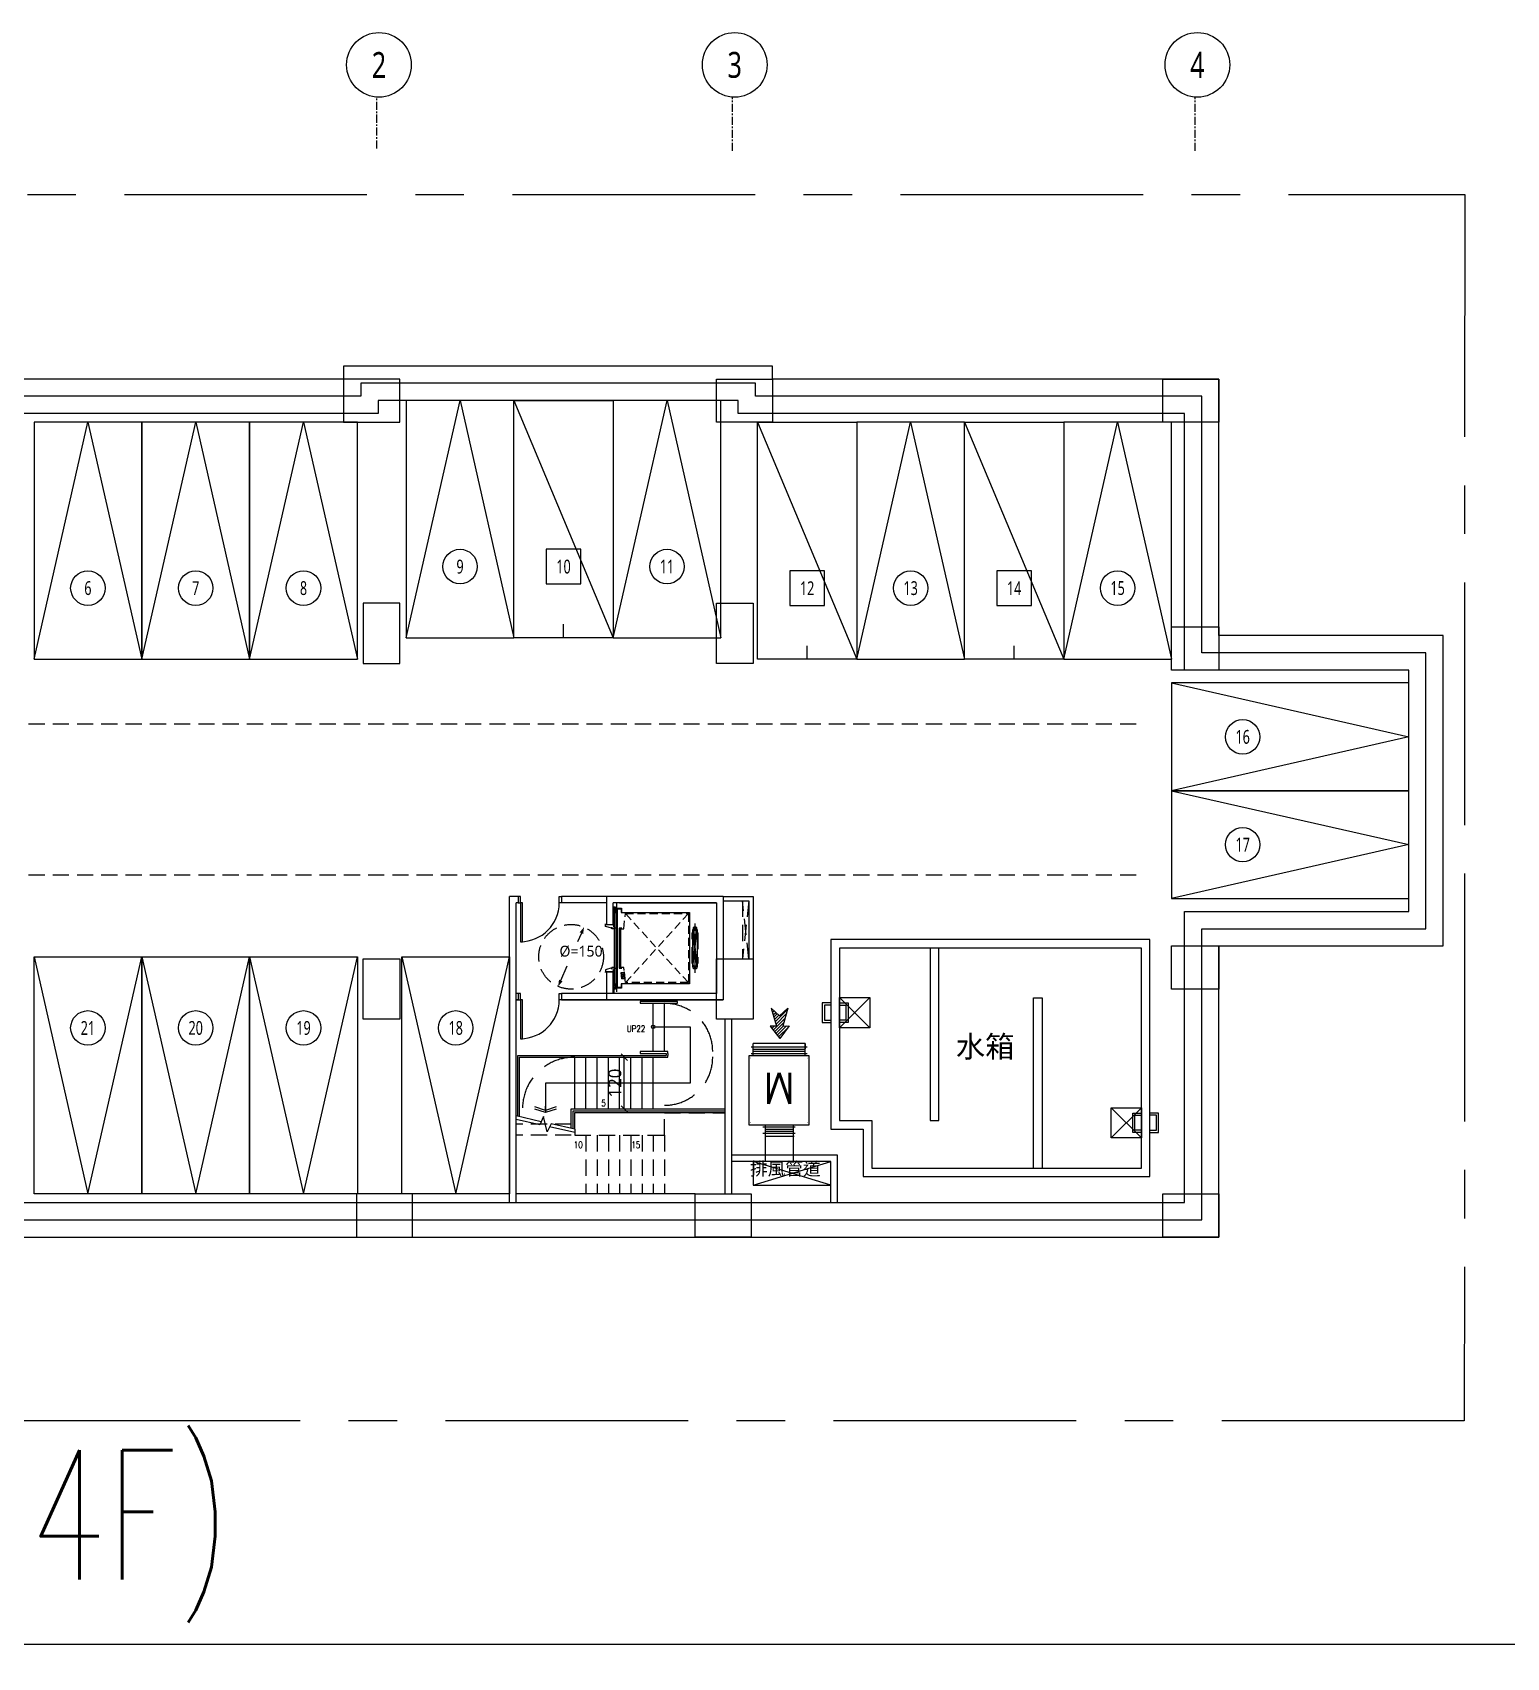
# Model space of a CAD drawing. Header units: millimetres. Extents: x -3377 to 119122, y -22007 to 15479.
# Drawn here: x 3878 to 7296, y 7729 to 11498 of the extents above; entities that cross this region are included whole.
import ezdxf
from ezdxf.enums import TextEntityAlignment as Align

# ---------------------------------------------------------------- set-up
doc = ezdxf.new("R2010")
doc.units = ezdxf.units.MM
doc.header["$LTSCALE"] = 150
doc.header["$MEASUREMENT"] = 0
for name, pattern in [('CENTER', [2, 1.25, -0.25, 0.25, -0.25]), ('CONTINOUS', [0]), ('DIVIDE2', [15.875, 6.35, -3.175, 0, -3.175, 0, -3.175]), ('DOT', [0.25, 0, -0.25]), ('HIDDEN', [0.375, 0.25, -0.125]), ('HIDDEN2', [0.1875, 0.125, -0.0625]), ('HIDDENX2', [0.75, 0.5, -0.25]), ('PHANTOM2', [31.750000000000004, 15.875, -3.175, 3.175, -3.175, 3.175, -3.175])]:
    doc.linetypes.add(name, pattern=pattern)
doc.layers.get('0').update_dxf_attribs({"plot": 0})
doc.layers.add('AREA', color=3, linetype='Continuous', plot=False)
doc.layers.add('S-ARCH', color=252, linetype='Continuous', plot=False)
for name, color, linetype in [('BEAM', 251, 'DOT'), ('CENTER', 1, 'CENTER'), ('COL', 1, 'Continuous'), ('Col-Line', 8, 'CENTER'), ('DIM1', 7, 'Continuous'), ('Duct', 1, 'Continuous'), ('GRID', 5, 'CENTER'), ('HIDDEN', 2, 'HIDDEN'), ('OPEN', 4, 'Continuous'), ('OTHER', 4, 'Continuous'), ('PARK', 4, 'Continuous'), ('STAIR', 4, 'Continuous'), ('STAIR3', 7, 'Continuous'), ('TEXT', 2, 'Continuous'), ('TITLE', 6, 'Continuous'), ('WALL', 2, 'Continuous'), ('WALL2', 3, 'Continuous'), ('尺寸標註', 6, 'Continuous'), ('風機', 3, 'Continuous'), ('風管', 3, 'Continuous')]:
    doc.layers.add(name, color=color, linetype=linetype)
doc.styles.add('C1', font='', dxfattribs={"bigfont": 'japanese.shx'})
doc.styles.add('CHINA', font='romans.shx', dxfattribs={"width": 0.8, "bigfont": 'china.shx'})
doc.styles.add('CS4', font='romans.shx', dxfattribs={"width": 0.7, "height": 45, "bigfont": 'lsp.shx'})
doc.styles.add('FC', font='simplex.shx', dxfattribs={"bigfont": 'chineset.shx'})
doc.styles.add('HH', font='')
doc.styles.get('C1').set_extended_font_data('微軟正黑體')
doc.styles.get('HH').set_extended_font_data('Microsoft JhengHei')
doc.dimstyles.new('1-1', dxfattribs={"dimtxt": 20, "dimasz": 8, "dimexe": 10, "dimexo": 0, "dimgap": 10, "dimtad": 1, "dimdsep": 46, "dimtxsty": 'C1', "dimblk": 'OBLIQUE', "dimblk1": 'OBLIQUE', "dimblk2": 'ARROW', "dimcen": 10, "dimaunit": 1, "dimadec": 0, "dimazin": 0, "dimtfac": 1, "dimtix": 1, "dimtmove": 2, "dimatfit": 3, "dimldrblk": 'DIMC', "dimfxl": 0, "dimtolj": 1, "dimarcsym": 0})
doc.dimstyles.new('DIMAA', dxfattribs={"dimscale": 100, "dimtxt": 0.25, "dimasz": 0.15, "dimexe": 0.2, "dimexo": 0, "dimgap": 0.09, "dimtad": 1, "dimdec": 4, "dimdsep": 46, "dimtxsty": 'C1', "dimblk": 'ARROW', "dimblk1": 'ARROW', "dimblk2": 'ARROW', "dimsah": 1, "dimcen": 0.5, "dimadec": 4, "dimazin": 0, "dimtfac": 1, "dimtix": 1, "dimtmove": 2, "dimatfit": 3, "dimfxl": 0, "dimtolj": 1, "dimarcsym": 0})

# ---------------------------------------------------------------- blocks, each defined once
blk = doc.blocks.new('_Oblique')
at = {"color": 0, "linetype": 'ByBlock', "lineweight": -2}
blk.add_line((-0.5, -0.5), (0.5, 0.5), dxfattribs=at)
blk = doc.blocks.new('*D148')
at = {"layer": 'DEFPOINTS', "color": 0, "transparency": 16777216}
for p in [(-62.27645558468797, -358.0000491866468), (25.82041529726304, -358.0000491866468), (-62.27645558468797, -478.0000491866469)]:
    blk.add_point(p, dxfattribs=at)
at = {"layer": '尺寸標註', "color": 0, "lineweight": -2, "transparency": 16777216}
for p, q in [((-62.27645558468797, -358.0000491866468), (40.82041529726305, -358.0000491866468)), ((25.82041529726307, -478.0000491866469), (25.82041529726304, -358.0000491866468)), ((-62.27645558468797, -478.0000491866469), (40.82041529726308, -478.0000491866469))]:
    blk.add_line(p, q, dxfattribs=at)
at = {"layer": '尺寸標註', "color": 0, "lineweight": -2, "transparency": 16777216, "xscale": 15, "yscale": 15, "zscale": 15}
for p, rotation in [((25.82041529726304, -358.0000491866468), 90), ((25.82041529726307, -478.0000491866469), 270)]:
    blk.add_blockref('_Oblique', p, dxfattribs=dict(at, rotation=rotation))
at = {"layer": '尺寸標註', "color": 0, "transparency": 16777216, "insert": (4.229711617469515, -418.0000491866468), "char_height": 30, "attachment_point": 5, "rotation": 90, "style": 'C1'}
blk.add_mtext('\\A1;120', dxfattribs=at)
blk = doc.blocks.new('ARROW')
blk.add_solid([(0, 0), (-1, 0.3), (-1, -0.3)])
blk = doc.blocks.new('DIMC')
for p, q in [((-1.5, 0), (1.5, 0)), ((0, -1.5), (0, 1.5))]:
    blk.add_line(p, q)
at = {"color": 3}
blk.add_circle((0, 0), 0.5, dxfattribs=at)
blk = doc.blocks.new('*D149')
at = {"layer": 'DEFPOINTS', "color": 0, "linetype": 'HIDDEN', "transparency": 16777216}
for p in [(-67.48591825654422, -56.33401056662503), (-127.4414102368819, -193.8306977317936)]:
    blk.add_point(p, dxfattribs=at)
at = {"layer": 'DIM1', "color": 0, "linetype": 'HIDDEN', "lineweight": -2, "transparency": 16777216}
for p, q in [((-73.48146745457791, -70.08367928314169), (-82.40321369393548, -90.54403264063336)), ((-121.4458610388482, -180.0810290152769), (-101.5826626836729, -134.528505299236))]:
    blk.add_line(p, q, dxfattribs=at)
at = {"layer": 'DIM1', "color": 0, "linetype": 'HIDDEN', "lineweight": -2, "transparency": 16777216, "xscale": 15, "yscale": 15, "zscale": 15}
for p, rotation in [((-67.48591825654424, -56.33401056662499), 66.4403696176057), ((-127.4414102368819, -193.8306977317935), 246.4403696176057)]:
    blk.add_blockref('ARROW', p, dxfattribs=dict(at, rotation=rotation))
at = {"layer": 'DIM1', "color": 0, "linetype": 'HIDDEN', "transparency": 16777216, "insert": (-74.4063926673189, -112.5362996642471), "char_height": 25, "attachment_point": 5, "rotation": 359.9999, "style": 'C1'}
blk.add_mtext('\\A1;%%c=150', dxfattribs=at)
blk = doc.blocks.new('DwFm')
blk.add_lwpolyline([(-12110.39999997988, 0), (0, 0), (0, -7760.135469269822), (-12110.39999997988, -7760.135469269822)], close=True)
blk = doc.blocks.new('A$C5DAC1351')
at = {"layer": '風機'}
h = blk.add_hatch(dxfattribs=at)
h.set_pattern_fill('ANSI31', color=252, scale=40, angle=-1.27e-14, style=0)
h.set_pattern_definition([(225, (13461.68310025295, 20012.91645813757), (3.535533905932735, -3.535533905932738), [])])
h.paths.add_polyline_path([(379.1757907135179, -285.854398811136), (363.9196434071055, -285.5967438603384), (386.4514850003507, -314.3865438005687), (408.6170003020961, -285.3137661968922), (393.3653381969343, -285.7645651997464), (405.5189598424222, -244.2375214383665), (386.1207845354911, -262.1511958715437), (366.4973513598416, -244.4845661040363)])
at = {"color": 252, "linetype": 'HIDDEN'}
for p, q in [((-1580.643003232217, 415.0000000000027), (1216.053644648113, 415.0000000000027)), ((-1580.642975428069, 65.00000000000273), (1216.053644648113, 65.00000000000273)), ((300.0019425293576, 5.000000000001819), (300.0019425293576, -130.0031626453547)), ((315.0019425293576, -130.0031626453529), (300.0019425293576, 5.000000000001819)), ((315.0019425293576, 5.000000000001819), (300.0019425293576, -130.0031626453547)), ((-62.99849408177397, -538.9996012052798), (-62.99849408177397, -674.9999999999982)), ((-36.99849408177397, -538.9996012052798), (-36.99849408177397, -674.9999999999982)), ((-10.99849408177397, -538.9996012052798), (-10.99849408177397, -674.9999999999982)), ((15.00150591822603, -538.9996012052798), (15.00150591822603, -674.9999999999982)), ((41.00150591822603, -538.9996012052798), (41.00150591822603, -674.9999999999982)), ((67.00150591822603, -538.9996012052798), (67.00150591822603, -674.9999999999982)), ((93.00150591822603, -538.9996012052798), (93.00150591822603, -674.9999999999982)), ((119.001505918226, -538.9996012052798), (119.001505918226, -674.9999999999982))]:
    blk.add_line(p, q, dxfattribs=at)
at = {"color": 252, "ltscale": 10}
for p, q in [((1.849999900005059, -22), (1.849999900005059, -10)), ((1.849999900005059, -188), (1.849999900005059, -210))]:
    blk.add_line(p, q, dxfattribs=at)
at = {"color": 252, "linetype": 'HIDDEN2'}
for p, q in [((174.4999996999977, -25.00000109997927), (28.49999969999772, -184.9999988999916)), ((174.4999996999977, -184.9999988999916), (28.49999969999772, -25.00000109997927))]:
    blk.add_line(p, q, dxfattribs=at)
at = {"color": 252}
for p, q in [((324.8675551666965, -600), (324.8675551666965, -655.0000491866449)), ((324.8675551666965, -655.0000491866449), (505.0004366111243, -600)), ((505.0004366111243, -655.0000491866449), (324.8675551666965, -600)), ((324.8675551666965, -655.0000491866449), (505.0004366111243, -655.0000491866449))]:
    blk.add_line(p, q, dxfattribs=at)
at = {"color": 252, "linetype": 'DIVIDE2'}
for points in [[(1.029999899998074, -155.1933335994545), (1.029999899998074, -197.5), (7.029999899998074, -197.5), (7.029999899998074, -12.5), (1.029999899998074, -12.5), (1.029999899998074, -54.80666640054551)], [(19.09999990000506, -187.4999989999924), (19.09999990000506, -197.8999999999942), (10.49999989999924, -197.8999999999942), (10.49999989999924, -12.10000000000582), (19.09999990000506, -12.10000000000582), (19.09999990000506, -22.50000099997851)]]:
    blk.add_lwpolyline(points, dxfattribs=at)
at = {"color": 252, "ltscale": 10}
for points in [[(5.529999899998074, -22), (5.529999899998074, -10), (1.529999899998074, -10), (1.529999899998074, -22)], [(17.99999969999772, -151.5000001000008), (17.99999969999772, -58.49999989999924), (14.19999979999557, -58.49999989999924), (14.19999979999557, -151.5000001000008)], [(5.529999899998074, -188), (5.529999899998074, -200), (1.529999899998074, -200), (1.529999899998074, -188)]]:
    blk.add_lwpolyline(points, close=True, dxfattribs=at)
at = {"color": 252, "linetype": 'PHANTOM2'}
blk.add_lwpolyline([(7.499999899999239, -192.5), (7.499999899999239, -17.5), (2.199999899996328, -17.5), (2.199999899996328, -192.5)], close=True, dxfattribs=at)
blk.add_lwpolyline([(10.49999989999924, -104.9999999499996), (10.49999989999924, -13.5), (18.49999989999924, -13.5), (18.49999989999924, -22.50000109997927), (176.9999996999977, -22.50000109997927), (176.9999996999977, -187.4999988999916), (18.49999989999924, -187.4999988999916), (18.49999989999924, -196.5), (10.49999989999924, -196.5), (10.49999989999924, -105.0000000500004)], dxfattribs=at)
at = {"color": 252, "linetype": 'HIDDEN2'}
for points in [[(18.49999969999772, -56.99999994999962), (18.49999969999772, -59.99999984999886), (24.49999969999772, -59.99999984999886), (28.49999969999772, -25.00000109997927), (174.4999996999977, -25.00000109997927), (174.4999996999977, -184.9999988999916), (28.49999969999772, -184.9999988999916), (24.49999969999772, -150.0000001500011), (18.49999969999772, -150.0000001500011), (18.49999969999772, -153.0000000500004)], [(20.45613627946295, -176.3895045366371), (26.91595393727766, -175.6678703996586), (18.79082673259836, -161.4822330185852), (26.91595393727766, -175.6678703996586), (20.45613627946295, -176.3895045366371), (18.79082673259836, -161.4822330185852), (25.25064439042762, -160.7605988816067), (26.91595393727766, -175.6678703996586), (25.25064439042762, -160.7605988816067), (20.45613626835984, -176.3895044372475)], [(25.25064439042762, -160.7605988816067), (25.1673789130873, -160.0152353057056), (25.66428796369291, -159.9597249874787), (27.49612846522359, -176.3577236573328), (26.99921941461798, -176.4132339755597), (26.91595393727766, -175.6678703996586)]]:
    blk.add_lwpolyline(points, dxfattribs=at)
at = {"color": 252, "ltscale": 10}
for points in [[(0, -48.49999979999848), (0, -49.99999979999848), (1.199999899996328, -55.5999998000043), (2.199999899996328, -55.5999998000043), (2.199999899996328, -59.99999979999848), (-2.800000100003672, -59.99999979999848), (-2.800000100003672, -56.0999998000043), (-2.800000100003672, -58.99999979999848), (-18, -54.99999979999848), (-18, -48.49999979999848), (-18, -49.99999979999848), (-15, -49.99999979999848), (-15, -48.49999979999848), (-15, -49.99999979999848), (0, -49.99999979999848)], [(7.799999800001387, -105), (7.799999800001387, -103.1999999999825), (6.699999799995567, -103.1999999999825), (6.699999799995567, -58.49999989999924), (2.699999899996328, -58.49999989999924), (2.699999899996328, -151.4999993499951), (6.699999799995567, -151.4999993499951), (6.699999799995567, -106.7999999999884), (7.799999800001387, -106.7999999999884), (7.799999800001387, -105)], [(194.9999992941885, -62.00000075000571), (184.9999992941885, -62.00000075000571), (194.9999992941885, -147.9999992499943), (184.9999992941885, -62.00000075000571), (194.9999992941885, -62.00000075000571), (194.9999992941885, -147.9999992499943), (184.9999992941885, -147.9999992499943), (184.9999992941885, -62.00000075000571), (184.9999992941885, -147.9999992499943), (194.9999992941885, -62.00000084997737)], [(0, -161.5000002000015), (0, -160.0000002000015), (1.199999899996328, -154.4000001999957), (2.199999899996328, -154.4000001999957), (2.199999899996328, -150.0000002000015), (-2.800000100003672, -150.0000002000015), (-2.800000100003672, -153.9000001999957), (-2.800000100003672, -151.0000002000015), (-18, -155.0000002000015), (-18, -161.5000002000015), (-18, -160.0000002000015), (-15, -160.0000002000015), (-15, -161.5000002000015), (-15, -160.0000002000015), (0, -160.0000002000015)]]:
    blk.add_lwpolyline(points, dxfattribs=at)
for points in [[(185.9999992941885, -61.54999999998836), (193.9999992941885, -61.54999999998836), (193.9999992941885, -58.19999999998254), (192.4999992941885, -56.69999999998254), (191.0999992941797, -56.69999999998254), (191.0999992941797, -60.29999999998836, -0.4142135623730952), (190.8999992941826, -60.5), (189.0999992941797, -60.5, -0.4142135623729937), (188.8999992941826, -60.29999999998836), (188.8999992941826, -56.69999999998254), (187.4999992941885, -56.69999999998254), (185.9999992941885, -58.19999999998254), (185.9999992941885, -62), (193.9999992941885, -62), (193.9999992941885, -61.54999999998836)], [(185.9999992941885, -148.4499999999825), (193.9999992941885, -148.4499999999825), (193.9999992941885, -151.7999999999884), (192.4999992941885, -153.2999999999884), (191.0999992941797, -153.2999999999884), (191.0999992941797, -149.6999999999825, 0.4142135623730952), (190.8999992941826, -149.5), (189.0999992941797, -149.5, 0.4142135623729937), (188.8999992941826, -149.6999999999825), (188.8999992941826, -153.2999999999884), (187.4999992941885, -153.2999999999884), (185.9999992941885, -151.7999999999884), (185.9999992941885, -148), (193.9999992941885, -148), (193.9999992941885, -148.4499999999825)]]:
    blk.add_lwpolyline(points, format="xyb", dxfattribs=at)
at = {"color": 252, "linetype": 'HIDDEN'}
for points in [[(-88.99849408175942, -524.5741317259622), (-88.99849408175942, -538.9996012052798), (119.001505918226, -538.9996012052798), (119.001505918226, -486.6395704491988), (260.0019425293613, -486.6395704491988)], [(-96.99849408175942, -512.9996012052798), (-225, -512.9996012052798)], [(-96.99849408175942, -538.9996012052798), (-225, -538.9996012052798)]]:
    blk.add_lwpolyline(points, dxfattribs=at)
at = {"color": 252, "ltscale": 10}
for centre in [(3.329999900000985, -13.5), (3.329999900000985, -13.5), (3.329999900000985, -18.5), (3.329999900000985, -18.5), (3.329999900000985, -191.5), (3.329999900000985, -191.5), (3.329999900000985, -196.5), (3.329999900000985, -196.5)]:
    blk.add_circle(centre, 0.425, dxfattribs=at)
at = {"color": 252, "linetype": 'HIDDENX2'}
for centre, radius, start, end in [((119.001505918226, -345), 112, 0, 90), ((-90.28432092599542, -477.9923623965969), 120, 89.38605115635305, 179.8934495320331), ((119.001505918226, -357.4296710739536), 112, 270, 0)]:
    blk.add_arc(centre, radius, start, end, dxfattribs=at)
at = {"layer": 'AREA', "color": 252}
blk.add_lwpolyline([(-584.9980574706533, 1174.999999999996), (-1835.227161761472, 1174.999999999996, 1.444325545964215), (-2553.349773689788, -734.9999508133515), (-1476.21198579331, -734.9999508133569), (1365.001942529361, -734.9999508133569), (1365.001942529361, -59.99995081335692), (1885.001942529365, -59.99995081335692), (1885.001942529365, 580.0000491866431), (1365.001942529361, 580.0000491866431), (1365.001942529361, 1174.999999999996), (330.0023791404637, 1175), (330.0023791404637, 1205.000049186647), (-584.9980574706533, 1205.000049186645)], format="xyb", close=True, dxfattribs=at)
at = {"layer": 'BEAM', "color": 252, "linetype": 'HIDDEN'}
blk.add_line((7.499999899999239, 0), (7.499999899999239, -210), dxfattribs=at)
at = {"layer": 'CENTER', "color": 252}
blk.add_line((189.9999992999947, -162.0768836202333), (189.9999992999947, -47.92311637976673), dxfattribs=at)
at = {"layer": 'COL', "color": 252}
for points in [[(-494.9984940817449, 1215), (-624.9984940817521, 1215), (-624.9984940817521, 1115), (-494.9984940817449, 1115)], [(-494.9984940817485, 1215.000000000004), (-624.9984940817558, 1215.000000000004), (-624.9984940817558, 1115.000000000004), (-494.9984940817485, 1115.000000000004)], [(240.0019425293613, 1215), (370.0019425293613, 1215), (370.0019425293613, 1115), (240.0019425293613, 1115)], [(240.0019425293576, 1215.000000000004), (370.0019425293576, 1215.000000000004), (370.0019425293576, 1115.000000000004), (240.0019425293576, 1115.000000000004)], [(1275.001942529361, 1215), (1405.001942529361, 1215), (1405.001942529361, 1115), (1275.001942529361, 1115)], [(1275.001942529358, 1215.000000000004), (1405.001942529358, 1215.000000000004), (1405.001942529358, 1115.000000000004), (1275.001942529358, 1115.000000000004)], [(-494.998057470646, 695), (-579.998057470646, 695), (-579.998057470646, 555), (-494.998057470646, 555)], [(-494.9980574706497, 695.0000000000036), (-579.9980574706497, 695.0000000000036), (-579.9980574706497, 555.0000000000036), (-494.9980574706497, 555.0000000000036)], [(240.0019425293613, 695), (325.0019425293613, 695), (325.0019425293613, 555), (240.0019425293613, 555)], [(240.0019425293576, 695.0000000000036), (325.0019425293576, 695.0000000000036), (325.0019425293576, 555.0000000000036), (240.0019425293576, 555.0000000000036)], [(1295.001942529361, 640), (1405.001942529361, 640), (1405.001942529361, 540), (1295.001942529361, 540)], [(1295.001942529358, 640.0000000000036), (1405.001942529358, 640.0000000000036), (1405.001942529358, 540.0000000000036), (1295.001942529358, 540.0000000000036)], [(1295.001942529361, -100), (1405.001942529361, -100), (1405.001942529361, -200), (1295.001942529361, -200)], [(1295.001942529358, -99.99999999999636), (1405.001942529358, -99.99999999999636), (1405.001942529358, -199.9999999999964), (1295.001942529358, -199.9999999999964)], [(-579.998057470646, -130), (-494.998057470646, -130), (-494.998057470646, -270), (-579.998057470646, -270)], [(-579.9980574706497, -129.9999999999964), (-494.9980574706497, -129.9999999999964), (-494.9980574706497, -269.9999999999964), (-579.9980574706497, -269.9999999999964)], [(240.0019425293613, -130.0031626453565), (325.0019425293613, -130.0031626453565), (325.0019425293613, -270), (240.0019425293613, -270)], [(240.0019425293576, -130.0031626453529), (325.0019425293576, -130.0031626453529), (325.0019425293576, -269.9999999999964), (240.0019425293576, -269.9999999999964)], [(-464.998057470646, -675), (-594.998057470646, -675), (-594.998057470646, -775), (-464.998057470646, -775)], [(-464.9980574706497, -674.9999999999964), (-594.9980574706497, -674.9999999999964), (-594.9980574706497, -774.9999999999964), (-464.9980574706497, -774.9999999999964)], [(190.0019425603568, -675), (320.0019425603568, -675), (320.0019425603568, -775), (190.0019425603568, -775)], [(190.0019425603532, -674.9999999999964), (320.0019425603532, -674.9999999999964), (320.0019425603532, -774.9999999999964), (190.0019425603532, -774.9999999999964)], [(1275.001942529361, -675), (1405.001942529361, -675), (1405.001942529361, -775), (1275.001942529361, -775)], [(1275.001942529358, -674.9999999999964), (1405.001942529358, -674.9999999999964), (1405.001942529358, -774.9999999999964), (1275.001942529358, -774.9999999999964)]]:
    blk.add_lwpolyline(points, close=True, dxfattribs=at)
at = {"layer": 'Col-Line', "color": 252, "linetype": 'ByBlock'}
for centre in [(-542.9980574706351, 1943.646313869518), (282.0019425293722, 1943.646313869518), (1355.001942529365, 1943.646313869518)]:
    blk.add_circle(centre, 75, dxfattribs=at)
at = {"layer": 'DIM1', "color": 252, "linetype": 'HIDDEN'}
blk.add_circle((-97.46366424671578, -125.0823541492082), 75, dxfattribs=at)
at = {"layer": 'Duct', "color": 252, "linetype": 'CENTER', "ltscale": 3}
for points in [[(-3833.346878069868, -1201.48446317532), (-3833.335196229804, 55.73710836013379), (-3833.352961748024, 1643.229627932831), (1974.901942529359, 1643.100000000008), (1974.382842062834, 55.64961006827252), (1973.968240820082, -1201.48446317532), (-1007.818458468057, -1201.481573726893)], [(-3833.346878069871, -1201.48446317532), (-3833.335196229807, 55.73710836013379), (-3833.352961748027, 1643.229627932831), (1974.901942529359, 1643.100000000008), (1974.382842062834, 55.64961006827252), (1973.968240820082, -1201.48446317532), (-1007.81845846806, -1201.481573726893)]]:
    blk.add_lwpolyline(points, close=True, dxfattribs=at)
at = {"layer": 'GRID', "color": 252, "ltscale": 0.1}
for p, q in [((-547.9980574706497, 1749.381000729662), (-547.9980574706497, 1868.646313869533)), ((277.0019425293867, 1744.381000729662), (277.0019425293576, 1868.646313869533)), ((1350.001942529379, 1744.381000729662), (1350.00194252935, 1868.646313869533))]:
    blk.add_line(p, q, dxfattribs=at)
at = {"layer": 'HIDDEN', "color": 252}
blk.add_lwpolyline([(196.4999992921075, -69.50000003958121), (196.4999992921075, -140.5000000395812, -0.414213562373095), (195.9999992921075, -141.0000000395812), (194.5524930731626, -141.0000000395812, 0.3853135861203242), (194.0549744780583, -141.4502481800737), (193.595024106151, -146.0497518990887, -0.3853135861201112), (193.0975055110466, -146.5000000395812), (186.9024930731539, -146.5000000395812, -0.3853135861202469), (186.4049744780496, -146.0497518990887), (185.9450241061568, -141.4502481800737, 0.3853135861201656), (185.4475055110524, -141.0000000395812), (183.9999992921075, -141.0000000395812, -0.4142135623734555), (183.4999992921075, -140.5000000395812), (183.4999992921075, -69.50000003958121, -0.4142135623730978), (183.9999992921075, -69.00000003958121), (185.4475055110524, -69.00000003958121, 0.3853135861203243), (185.9450241061568, -68.54975189908873), (186.4049744780496, -63.95024818007369, -0.3853135861201655), (186.9024930731539, -63.50000003958121), (193.0975055110466, -63.50000003958121, -0.3853135861201125), (193.595024106151, -63.95024818007369), (194.0549744780583, -68.54975189908873, 0.3853135861201111), (194.5524930731626, -69.00000003958121), (195.9999992921075, -69.00000003958121, -0.414213562373095), (196.4999992921075, -69.50000003958121, -0.9999999999999999)], format="xyb", dxfattribs=at)
at = {"layer": 'OPEN', "color": 252, "linetype": 'Continuous'}
for p, q in [((-215, 15), (-220, 15)), ((-220, 0), (-215, 0)), ((-215, 0), (-215, 15)), ((-215, 0), (-215, -90)), ((-210, 0), (-215, 0)), ((-210, -90), (-210, 0)), ((-125, 0), (-125, 15)), ((-125, 15), (-120, 15)), ((-120, 0), (-125, 0)), ((-215, -90), (-210, -90)), ((-215, -210), (-220, -210)), ((-220, -225), (-215, -225)), ((-215, -225), (-215, -210)), ((-215, -225), (-215, -315)), ((-210, -225), (-215, -225)), ((-210, -315), (-210, -225)), ((-125, -225), (-125, -210)), ((-125, -210), (-120, -210)), ((-120, -225), (-125, -225)), ((-215, -315), (-210, -315))]:
    blk.add_line(p, q, dxfattribs=at)
at = {"layer": 'OPEN', "color": 252}
for p, q in [((595.0015059492434, -289.6842394088235), (525.0015059492434, -219.6842394088235)), ((525.0015059492434, -289.6842394088235), (595.0015059492434, -219.6842394088235)), ((1155.001505918248, -474.9982367984539), (1225.001505918248, -544.998236798454)), ((1225.001505918248, -474.9982367984539), (1155.001505918248, -544.998236798454))]:
    blk.add_line(p, q, dxfattribs=at)
for points in [[(525.0015059492434, -289.6842394088235), (525.0015059492434, -219.6842394088235), (595.0015059492434, -219.6842394088235), (595.0015059492434, -289.6842394088235)], [(1225.001505918248, -474.9982367984539), (1225.001505918248, -544.998236798454), (1155.001505918248, -544.998236798454), (1155.001505918248, -474.9982367984539)]]:
    blk.add_lwpolyline(points, close=True, dxfattribs=at)
for points in [[(505.0015059492434, -232.1842394088235), (485.0015059492434, -232.1842394088235), (485.0015059492434, -277.1842394088235), (505.0015059492434, -277.1842394088235)], [(505.0015059492434, -237.1842394088235), (490.0015059492434, -237.1842394088235), (490.0015059492434, -272.1842394088235), (505.0015059492434, -272.1842394088235)], [(525.0015059492434, -232.1842394088235), (545.0015059492434, -232.1842394088235), (545.0015059492434, -277.1842394088235), (525.0015059492434, -277.1842394088235)], [(525.0015059492434, -237.1842394088235), (540.0015059492434, -237.1842394088235), (540.0015059492434, -272.1842394088235), (525.0015059492434, -272.1842394088235)], [(1225.001505918248, -532.498236798454), (1205.001505918248, -532.498236798454), (1205.001505918248, -487.4982367984539), (1225.001505918248, -487.4982367984539)], [(1245.001505918248, -532.498236798454), (1265.001505918248, -532.498236798454), (1265.001505918248, -487.4982367984539), (1245.001505918248, -487.4982367984539)], [(1225.001505918248, -527.498236798454), (1210.001505918248, -527.498236798454), (1210.001505918248, -492.4982367984539), (1225.001505918248, -492.4982367984539)], [(1245.001505918248, -527.498236798454), (1260.001505918248, -527.498236798454), (1260.001505918248, -492.4982367984539), (1245.001505918248, -492.4982367984539)]]:
    blk.add_lwpolyline(points, dxfattribs=at)
at = {"layer": 'OPEN', "color": 252, "linetype": 'Continuous'}
for centre in [(-215, 0), (-215, -225)]:
    blk.add_arc(centre, 90, 270, 0, dxfattribs=at)
at = {"layer": 'OTHER', "color": 252}
for p, q in [((-225, -493.177016778646), (-166.5546124922548, -507.060719737442)), ((-88.99849408175942, -532.775567164286), (-147.4423756712786, -519.5780039356987))]:
    blk.add_line(p, q, dxfattribs=at)
blk.add_lwpolyline([(-88.99849408175942, -524.5741317259622), (-143.9244276427053, -512.170977429204), (-152.7192977141312, -530.6885436954699), (-161.2776904493876, -495.3106587150896), (-170.0725605208208, -514.4677462439367), (-225, -502.0642518867603)], dxfattribs=at)
at = {"layer": 'PARK', "color": 252}
for p, q in [((-229.9980574706424, 1165.000000000002), (0.001942529357620515, 615.0000000000018)), ((335.0019425293576, 1115.000000000002), (565.0019425293576, 565.0000000000018)), ((815.0019425293576, 1115.000000000002), (1045.001942529358, 565.0000000000018)), ((-114.9980574706424, 615.0000000000018), (-114.9980574706424, 646.4987170680997)), ((450.0019425293576, 565.0000000000018), (450.0019425293576, 596.4987170680997)), ((930.0019425293576, 565.0000000000018), (930.0019425293576, 596.4987170680997))]:
    blk.add_line(p, q, dxfattribs=at)
for points in [[(-479.9980574706424, 615.0000000000018), (-229.9980574706424, 615.0000000000018), (-229.9980574706424, 1165.000000000002), (-479.9980574706424, 1165.000000000002), (-479.9980574706424, 615.0000000000018), (-354.9980574706424, 1165.000000000002), (-229.9980574706424, 615.0000000000018)], [(0.001942529357620515, 615.0000000000018), (-229.9980574706424, 615.0000000000018), (-229.9980574706424, 1165.000000000002), (0.001942529357620515, 1165.000000000002), (0.001942529357620515, 615.0000000000018), (-114.9980574706424, 615.0000000000018), (-229.9980574706424, 615.0000000000018)], [(0.001942529357620515, 615.0000000000018), (250.0019425293576, 615.0000000000018), (250.0019425293576, 1165.000000000002), (0.001942529357620515, 1165.000000000002), (0.001942529357620515, 615.0000000000018), (125.0019425293576, 1165.000000000002), (250.0019425293576, 615.0000000000018)], [(-1342.99805747065, 565.0000000000018), (-1092.99805747065, 565.0000000000018), (-1092.99805747065, 1115.000000000002), (-1342.99805747065, 1115.000000000002), (-1342.99805747065, 565.0000000000018), (-1217.99805747065, 1115.000000000002), (-1092.99805747065, 565.0000000000018)], [(-1092.99805747065, 565.0000000000018), (-842.9980574706497, 565.0000000000018), (-842.9980574706497, 1115.000000000002), (-1092.99805747065, 1115.000000000002), (-1092.99805747065, 565.0000000000018), (-967.9980574706497, 1115.000000000002), (-842.9980574706497, 565.0000000000018)], [(-842.9980574706497, 565.0000000000018), (-592.9980574706497, 565.0000000000018), (-592.9980574706497, 1115.000000000002), (-842.9980574706497, 1115.000000000002), (-842.9980574706497, 565.0000000000018), (-717.9980574706497, 1115.000000000002), (-592.9980574706497, 565.0000000000018)], [(565.0019425293576, 565.0000000000018), (335.0019425293576, 565.0000000000018), (335.0019425293576, 1115.000000000002), (565.0019425293576, 1115.000000000002), (565.0019425293576, 565.0000000000018), (450.0019425293576, 565.0000000000018), (335.0019425293576, 565.0000000000018)], [(565.0019425293576, 565.0000000000018), (815.0019425293576, 565.0000000000018), (815.0019425293576, 1115.000000000002), (565.0019425293576, 1115.000000000002), (565.0019425293576, 565.0000000000018), (690.0019425293576, 1115.000000000002), (815.0019425293576, 565.0000000000018)], [(1045.001942529358, 565.0000000000018), (815.0019425293576, 565.0000000000018), (815.0019425293576, 1115.000000000002), (1045.001942529358, 1115.000000000002), (1045.001942529358, 565.0000000000018), (930.0019425293576, 565.0000000000018), (815.0019425293576, 565.0000000000018)], [(1045.001942529358, 565.0000000000018), (1295.001942529358, 565.0000000000018), (1295.001942529358, 1115.000000000002), (1045.001942529358, 1115.000000000002), (1045.001942529358, 565.0000000000018), (1170.001942529358, 1115.000000000002), (1295.001942529358, 565.0000000000018)], [(1295.001505918248, 510.0000491866467), (1295.001505918248, 260.0000491866467), (1845.001505918248, 260.0000491866467), (1845.001505918248, 510.0000491866467), (1295.001505918248, 510.0000491866467), (1845.001505918248, 385.0000491866467), (1295.001505918248, 260.0000491866467)], [(1295.001505918248, 260.0000491866467), (1295.001505918248, 10.00004918664672), (1845.001505918248, 10.00004918664672), (1845.001505918248, 260.0000491866465), (1295.001505918248, 260.0000491866467), (1845.001505918248, 135.0000491866467), (1295.001505918248, 10.00004918664672)], [(-1342.99805747065, -125), (-1092.99805747065, -125), (-1092.99805747065, -675), (-1342.99805747065, -675), (-1342.99805747065, -125), (-1217.99805747065, -675), (-1092.99805747065, -125)], [(-1092.99805747065, -125), (-842.9980574706497, -125), (-842.9980574706497, -675), (-1092.99805747065, -675), (-1092.99805747065, -125), (-967.9980574706497, -675), (-842.9980574706497, -125)], [(-842.9980574706497, -125), (-592.9980574706497, -125), (-592.9980574706497, -675), (-842.9980574706497, -675), (-842.9980574706497, -125), (-717.9980574706497, -675), (-592.9980574706497, -125)], [(-490, -125), (-240, -125), (-240, -675), (-490, -675), (-490, -125), (-365, -675), (-240, -125)]]:
    blk.add_lwpolyline(points, dxfattribs=at)
at = {"layer": 'PARK', "color": 252, "linetype": 'Continuous'}
for points in [[(-154.9980574706351, 740.0000000000018), (-74.99805747061328, 740.0000000000018), (-74.9980574706351, 820.0000000000018), (-154.9980574706351, 820.0000000000018)], [(410.0019425293649, 690.0000000000018), (490.0019425293867, 690.0000000000018), (490.0019425293649, 770.0000000000018), (410.0019425293649, 770.0000000000018)], [(890.0019425293649, 690.0000000000018), (970.0019425293867, 690.0000000000018), (970.0019425293649, 770.0000000000018), (890.0019425293649, 770.0000000000018)]]:
    blk.add_lwpolyline(points, close=True, dxfattribs=at)
at = {"layer": 'PARK', "color": 252}
for centre in [(-354.9980574706424, 780.0000000000018), (125.0019425293576, 780.0000000000018), (-1217.99805747065, 730.0000000000018), (-967.9980574706497, 730.0000000000018), (-717.9980574706497, 730.0000000000018), (690.0019425293576, 730.0000000000018), (1170.001942529358, 730.0000000000018), (1460.001505918248, 385.0000491866467), (1460.001505918248, 135.0000491866467), (-1217.99805747065, -290), (-967.9980574706497, -290), (-717.9980574706497, -290), (-365, -290)]:
    blk.add_circle(centre, 40, dxfattribs=at)
at = {"layer": 'STAIR', "color": 252, "linetype": 'CONTINOUS'}
for p, q in [((93.00150591822603, -229), (93.00150591822603, -225)), ((93.00150591822603, -229), (93.00150591822603, -225)), ((119.001505918226, -229), (119.001505918226, -225)), ((93.00150591822603, -345), (93.00150591822603, -233)), ((119.001505918226, -345), (119.001505918226, -233)), ((-88.99849408175942, -478.0000491866467), (-88.99849408175942, -357.9996503710954)), ((-62.99849408176669, -478.0000491866467), (-62.99849408176669, -357.9996503710954)), ((-36.99849408176669, -478.0000491866467), (-36.99849408176669, -357.9996503710954)), ((-10.99849408176669, -478.0000491866467), (-10.99849408176669, -357.9996503710954)), ((15.00150591823331, -478.0000491866467), (15.00150591823331, -357.9996503710954)), ((41.00150591823331, -478.0000491866467), (41.00150591823331, -357.9996503710954)), ((67.00150591822603, -478.0000491866467), (67.00150591822603, -357.9996503710954)), ((93.00150591822603, -478.0000491866467), (93.00150591822603, -357.9996503710954)), ((127.001505918226, -357.9996503710954), (127.001505918226, -353.9996503710954)), ((-96.99849408175942, -478.0000491866467), (260.0019425293613, -478.0000491866467)), ((-96.99849408175942, -522.7676037720228), (-96.99849408175942, -478.0000491866467)), ((-92.99849408175942, -482.0000491866467), (260.0019425293613, -482.0000491866467)), ((-92.99849408175942, -523.6708677489924), (-92.99849408175942, -482.0000491866467)), ((-88.99849408175942, -486.0000491866467), (260.0019425293613, -486.0000491866467)), ((-88.99849408175942, -524.5741317259622), (-88.99849408175942, -486.0000491866467))]:
    blk.add_line(p, q, dxfattribs=at)
blk.add_lwpolyline([(149.001505918226, -229), (63.00150591822603, -229), (63.00150591822603, -233), (149.001505918226, -233)], close=True, dxfattribs=at)
for points in [[(-220.9984940817594, -494.1275745886933), (-220.9984940817594, -353.9996503710954), (123.001505918226, -353.9996503710954)], [(-216.9984940817594, -495.0777746678323), (-216.9984940817594, -357.9996503710954), (127.001505918226, -357.9996503710954)], [(127.001505918226, -349), (127.001505918226, -345), (63.00150591822603, -345), (63.00150591822603, -349), (123.001505918226, -349)], [(123.001505918226, -349), (123.001505918226, -353.9996503710954)], [(127.001505918226, -349), (127.001505918226, -353.9996503710954)]]:
    blk.add_lwpolyline(points, dxfattribs=at)
blk.add_circle((93.00150591822603, -287.4998251855477), 4.057154882806184, dxfattribs=at)
at = {"layer": 'STAIR3', "color": 252}
for p, q in [((-156.9984940817594, -481.360079942755), (-156.9984940817594, -471.3600799427277)), ((190.0015059492434, -674.9999999999982), (-224.9989306928619, -674.9999999999982))]:
    blk.add_line(p, q, dxfattribs=at)
for points in [[(93.00150591822603, -287.4998251855477), (179.001505918226, -287.4998251855477), (179.001505918226, -417.9998497788711)], [(179.001505918226, -417.9998497788711), (-156.9984940817594, -417.9998497788711), (-156.9984940817594, -486.3600799427277)], [(-132.2052248299915, -473.3042584287832), (-156.9984940817594, -481.360079942755), (-181.7917633335273, -473.3042584287832)], [(-132.2052248299915, -478.3042584288469), (-156.9984940817594, -486.3600799427277), (-181.7917633335273, -478.3042584288469)]]:
    blk.add_lwpolyline(points, dxfattribs=at)
at = {"layer": 'WALL', "color": 252}
for p, q in [((-240, -695), (-240, 15)), ((-220, 15), (-240, 15)), ((-225, -695), (-225, 0)), ((-220, 0), (-225, 0)), ((-220, 15), (-220, 0)), ((-15, 15), (-120, 15)), ((-120, 15), (-120, 0)), ((-15, 0), (-120, 0)), ((255.0004366111025, 15), (-15, 15)), ((-15, 15), (-15, -49.99999979999848)), ((0, -49.99999979999848), (0, 0)), ((240.0004366111025, 0), (0, 0)), ((15, 0), (240.0004366111025, 0)), ((15, 0), (240.0004366111025, 0)), ((240.0004366111025, 0), (240.0004366111025, -210)), ((255.0004366111025, 15), (255.0004366111025, -225)), ((-15, -49.99999979999848), (0, -49.99999979999848)), ((0, -160.0000002000015), (-15, -160.0000002000015)), ((-15, -160.0000002000015), (-15, -225)), ((0, -210), (0, -160.0000002000015)), ((-220, -210), (-225, -210)), ((-225, -225), (-220, -225)), ((-220, -225), (-225, -225)), ((-220, -210), (-220, -225)), ((240.0004366111025, -210), (-120, -210)), ((-120, -210), (-120, -225)), ((255.0004366111025, -225), (-120, -225)), ((-120, -225), (255.0004366111025, -225)), ((260.0019425293613, -675), (260.0019425293613, -270)), ((275.0019425293613, -675), (275.0019425293613, -270))]:
    blk.add_line(p, q, dxfattribs=at)
for points in [[(-624.9980574706533, 1214.999999999996), (-1820.342209060796, 1214.999999999996, 1.434027653062375), (-2553.349773820013, -774.9999508133515), (-1476.21198579331, -774.9999508133569), (1405.001942529361, -774.9999508133569), (1405.001942529361, -99.99995081335692), (1925.001942529365, -99.99995081335692), (1925.001942529365, 620.0000491866431), (1405.001942529361, 620.0000491866431), (1405.001942529361, 1214.999999999996), (370.0023791404637, 1215), (370.0023791404637, 1245.000049186647), (-624.9980574706533, 1245.000049186645)], [(-544.9980574706533, 1134.999999999996), (-1850.42724472949, 1134.999999999996, 1.455344085426493), (-2553.349773559563, -694.999950813351), (-1476.21198579331, -694.9999508133569), (1325.001942529361, -694.9999508133569), (1325.001942529361, -19.99995081335692), (1845.001942529365, -19.99995081335692), (1845.001942529365, 540.0000491866431), (1325.001942529361, 540.0000491866431), (1325.001942529361, 1134.999999999996), (290.0023791404637, 1135), (290.0023791404637, 1165.000049186647), (-544.9980574706533, 1165.000049186645)]]:
    blk.add_lwpolyline(points, format="xyb", close=True, dxfattribs=at)
for points in [[(1245.001505918248, -85), (505.0015059492434, -85), (505.0015059492434, -524.9999999999982), (580.0004366111243, -524.9999999999982), (580.0004366111243, -634.9999508133533), (1245.001505918248, -634.9999508133533), (1245.001505918248, -85)], [(735.0015059182479, -105), (735.0015059182479, -504.9999508133533), (755.0015059182479, -504.9999508133533), (755.0015059182479, -105)], [(975.0015059182479, -614.9999508133533), (975.0015059182479, -219.9999999999982), (995.0015059182479, -219.9999999999982), (995.0015059182479, -614.9999508133533)], [(520.0004366111243, -695.0000491866449), (520.0004366111243, -585), (275.0015059492434, -585)], [(505.0004366111243, -695.0000491866449), (505.0004366111243, -600), (275.0015059492434, -600)]]:
    blk.add_lwpolyline(points, dxfattribs=at)
blk.add_lwpolyline([(1225.001505918248, -105), (525.0015059492434, -105), (525.0015059492434, -504.9999999999982), (600.0004366111243, -504.9999999999982), (600.0004366111243, -614.9999508133533), (1225.001505918248, -614.9999508133533)], close=True, dxfattribs=at)
at = {"layer": 'WALL2', "color": 252}
for points in [[(255.0019425293576, 15.00000000000182), (325.0019425293576, 15.00000000000182), (325.0019425293576, -130.0031626453529)], [(255.0019425293576, 5.000000000001819), (315.0019425293576, 5.000000000001819), (315.0019425293576, -130.0031626453529)]]:
    blk.add_lwpolyline(points, dxfattribs=at)
at = {"layer": '風機', "color": 252}
for p, q in [((386.1207845473145, -262.1511958531119), (366.4973513716795, -244.4845660856154)), ((366.4973513716795, -244.4845660856154), (379.1757907253414, -285.8543987926823)), ((386.1207845473145, -262.1511958531119), (405.5189598542274, -244.2375214199528)), ((405.5189598542274, -244.2375214199528), (393.3653382087468, -285.7645651812927)), ((379.1757907253414, -285.8543987926823), (363.9196434189398, -285.5967438418811)), ((363.9196434189398, -285.5967438418811), (386.4514850121705, -314.3865437820859)), ((408.6170003138977, -285.3137661784349), (386.4514850121705, -314.3865437820859)), ((393.3653382087468, -285.7645651812927), (408.6170003138977, -285.3137661784349))]:
    blk.add_line(p, q, dxfattribs=at)
blk.add_lwpolyline([(454.9979933340437, -354.9985637594618), (314.9979933340437, -354.9985637594618), (314.9979933340437, -514.9985637594618), (454.9979933340437, -514.9985637594618)], close=True, dxfattribs=at)
at = {"layer": '風機', "color": 252, "const_width": 0.75}
for points in [[(319.3729933340437, -359.9985637594618, 1), (318.6229933340437, -359.9985637594618, 1)], [(451.3729933340437, -359.9985637594618, 1), (450.6229933340437, -359.9985637594618, 1)], [(319.3729933340437, -509.9985637594618, 1), (318.6229933340437, -509.9985637594618, 1)], [(451.3729933340437, -509.9985637594618, 1), (450.6229933340437, -509.9985637594618, 1)]]:
    blk.add_lwpolyline(points, format="xyb", close=True, dxfattribs=at)
at = {"layer": '風管', "color": 252}
for p, q in [((449.9979933340437, -334.99856375948), (319.9979933340437, -334.9985637594436)), ((444.9979933340437, -326.0305637594138), (324.9979933340437, -326.0305637594047)), ((324.9979933340437, -354.9985637594473), (324.9979933340583, -326.0305637594047)), ((444.9979933340437, -326.0305637594138), (444.9979933336217, -338.6785637594548)), ((444.9979933340437, -354.9985637594618), (444.9979933340583, -326.0305637594138)), ((449.9979933340437, -349.99856375948), (319.9979933340437, -349.9985637594436)), ((444.9979933340437, -339.9985637594782), (324.9979933340437, -339.9985637594436)), ((444.9979933340437, -344.9985637594782), (324.9979933340437, -344.9985637594436)), ((422.4979933340437, -519.9985637594436), (347.4979933340437, -519.99856375948)), ((352.4979933340437, -514.9985637594618), (352.4979933340437, -600)), ((352.4979933340437, -524.9985637594764), (417.4979933340437, -524.9985637594455)), ((417.4979933340437, -514.9985637594618), (417.4979933340437, -600)), ((422.4979933340583, -534.9985637594436), (347.4979933340583, -534.99856375948)), ((417.4979933340437, -529.9985637594455), (352.4979933340437, -529.9985637594436)), ((419.8405906830958, -542.0924672678011), (354.8405906830958, -542.0924672678102)), ((419.8405906830958, -542.0924672678011), (354.8405906830958, -542.0924672678102))]:
    blk.add_line(p, q, dxfattribs=at)
at = {"layer": 'Col-Line', "color": 252, "style": 'C1', "width": 0.75}
for s, p in [('2', (-542.9980574706206, 1943.646313869533)), ('3', (282.0019425293867, 1943.646313869533)), ('4', (1355.001942529321, 1943.646313869533))]:
    blk.add_text(s, height=60, dxfattribs=at).set_placement(p, align=Align.MIDDLE)
at = {"layer": 'PARK', "color": 252, "style": 'C1', "width": 0.7}
for s, p in [('9', (-354.9980574706424, 780.0000000000018)), ('10', (-114.9980574706424, 780.0000000000018)), ('11', (125.0019425293576, 780.0000000000018)), ('6', (-1217.99805747065, 730.0000000000018)), ('7', (-967.9980574706497, 730.0000000000018)), ('8', (-717.9980574706497, 730.0000000000018)), ('12', (450.0019425293576, 730.0000000000018)), ('13', (690.0019425293576, 730.0000000000018)), ('14', (930.0019425293576, 730.0000000000018)), ('15', (1170.001942529358, 730.0000000000018)), ('16', (1460.001505918248, 385.0000491866467)), ('17', (1460.001505918248, 135.0000491866467)), ('21', (-1217.99805747065, -290)), ('20', (-967.9980574706497, -290)), ('19', (-717.9980574706497, -290)), ('18', (-365, -290))]:
    blk.add_text(s, height=32, dxfattribs=at).set_placement(p, align=Align.MIDDLE)
at = {"layer": 'TEXT', "color": 252, "style": 'CHINA', "width": 0.8}
for s, p in [('UP22', (31.9074280272871, -299.4817102094739)), ('5', (-27.27305898448685, -471.8478140358166)), ('10', (-91.14403688583116, -568.5862089881721)), ('15', (42.50596411911101, -568.5862089881721))]:
    blk.add_text(s, height=15, dxfattribs=at).set_placement(p)
at = {"layer": 'TEXT', "color": 252, "style": 'HH'}
blk.add_text('排風管道', height=30, dxfattribs=at).set_placement((399.3738268126472, -631.7611946664074), align=Align.CENTER)
at = {"layer": 'TITLE', "color": 252, "linetype": 'Continuous', "style": 'HH'}
blk.add_text('水箱', height=50, dxfattribs=at).set_placement((794.5189069993467, -358.5403460872635))
at = {"layer": '風機', "color": 252, "insert": (385.3379610069896, -430.2135256869333), "char_height": 71.99999999999999, "width": 70.4989856802441, "attachment_point": 5, "rotation": 180, "style": 'FC'}
blk.add_mtext('M', dxfattribs=at)
at = {"layer": 'DIM1', "color": 252, "linetype": 'HIDDEN'}
dim = blk.add_diameter_dim_2p(p1=(-127.441410236885, -193.8306977317934), p2=(-67.48591825654732, -56.33401056662477), text='%%c=150', dimstyle='DIMAA', dxfattribs=at)
dim.commit()
dim.dimension.update_dxf_attribs({"geometry": '*D149', "text_midpoint": (-74.40639266732197, -112.5362996642468), "dimtype": 131, "text_rotation": 359.9999, "insert": (-3.097966327914037e-12, 2.557953848736361e-13)})
at = {"layer": '尺寸標註', "color": 252}
dim = blk.add_linear_dim(base=(25.82041529726304, -358.0000491866468), p1=(-62.27645558468794, -478.0000491866467), p2=(-62.27645558468794, -358.0000491866467), angle=270, dimstyle='1-1', override={"dimtxt": 30, "dimasz": 15, "dimexe": 15, "dimgap": 6}, dxfattribs=at)
dim.commit()
dim.dimension.update_dxf_attribs({"geometry": '*D148', "text_midpoint": (4.229711617469515, -418.0000491866468)})
blk = doc.blocks.new('2021-1102')
blk.add_blockref('A$C5DAC1351', (-6885.869428046384, -6040.974186264553))

msp = doc.modelspace()

# ---------------------------------------------------------------- block references
msp.add_blockref('DwFm', (12110.39999997988, 7760.135469269822))
at = {"layer": 'S-ARCH'}
msp.add_blockref('2021-1102', (12110.39999997988, 15520.27093853964), dxfattribs=at)

# ---------------------------------------------------------------- texts
at = {"layer": 'DEFPOINTS', "style": 'CS4', "width": 0.7}
msp.add_text('S2-01 筏基層、地下四層 (FB~B4F)', height=300, dxfattribs=at).set_placement((150, 7910.135469269822))

doc.saveas('drawing.dxf')
